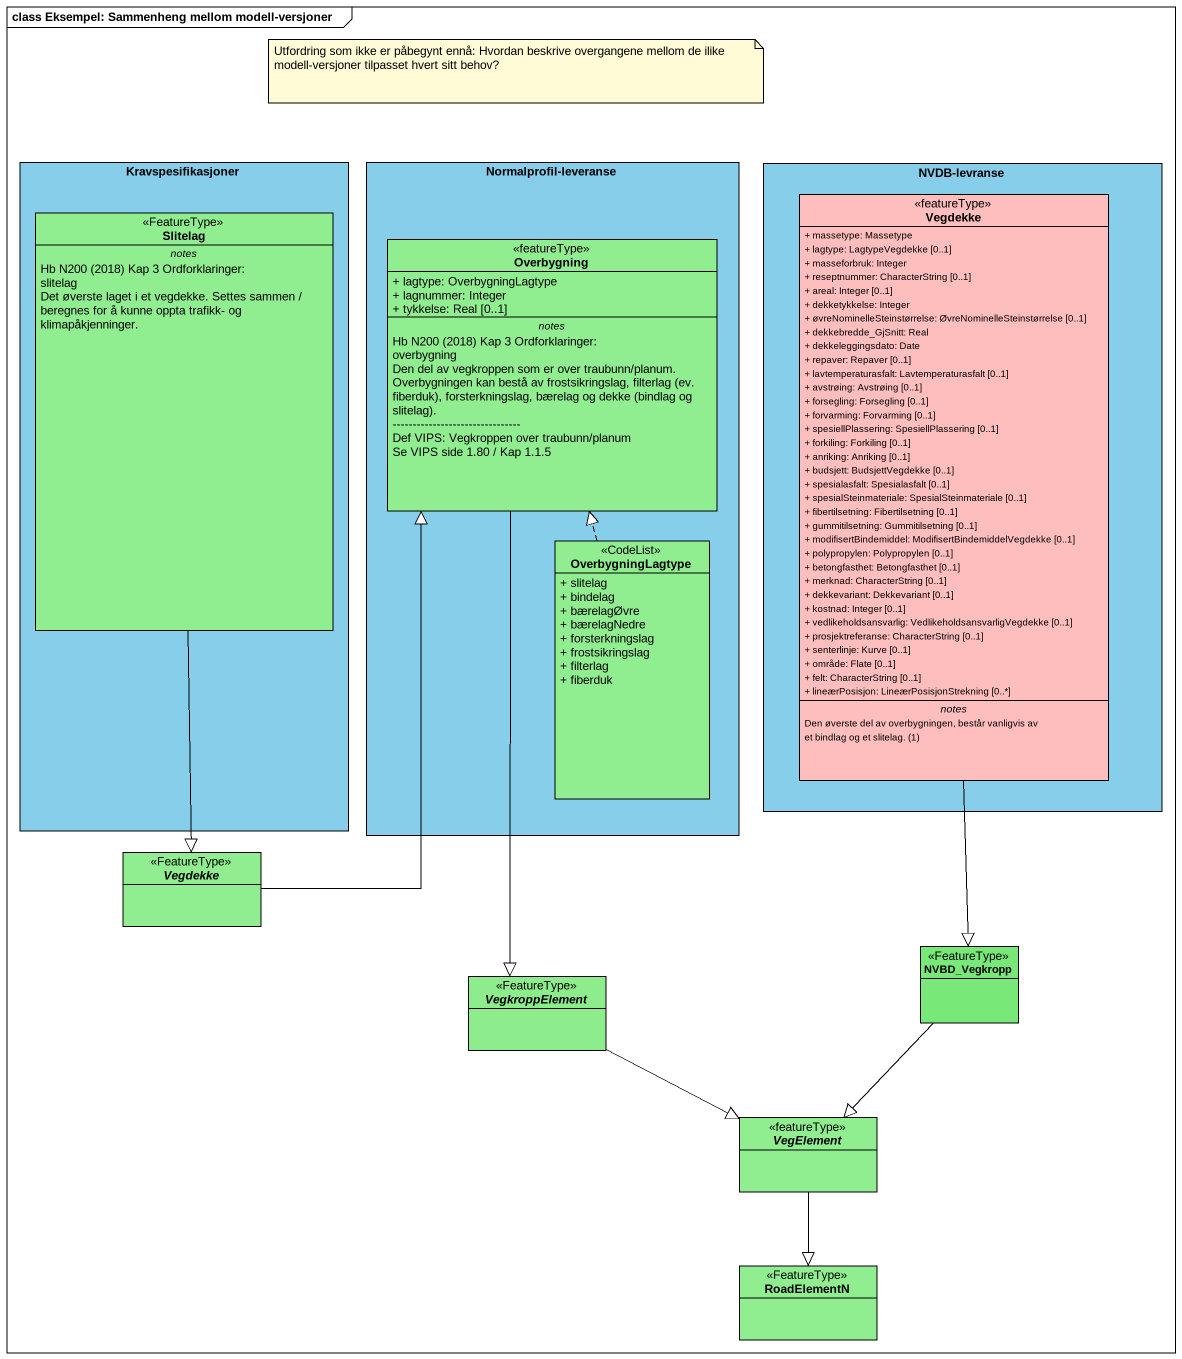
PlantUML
@startuml
mainframe class Eksempel: Sammenheng mellom modell-versjoner
hide circle
hide empty members
skinparam classAttributeIconSize 0
rectangle Kravspesifikasjoner #87CEEB {
  class Slitelag <<FeatureType>> #90EE90 {
    -- notes --
    {field} Hb N200 (2018) Kap 3 Ordforklaringer:
    slitelag
    Det øverste laget i et vegdekke. Settes sammen / beregnes for å kunne oppta trafikk- og klimapåkjenninger.
  }
}
rectangle "Normalprofil-leveranse" as Normalprofil_leveranse #87CEEB {
  class Overbygning <<featureType>> #90EE90 {
    + lagtype: OverbygningLagtype
    + lagnummer: Integer
    + tykkelse: Real [0..1]
    -- notes --
    {field} Hb N200 (2018) Kap 3 Ordforklaringer:
    overbygning
    Den del av vegkroppen som er over traubunn/planum.
    {field} Overbygningen kan bestå av frostsikringslag, filterlag (ev. fiberduk), forsterkningslag, bærelag og dekke (bindlag og slitelag).
    ~--~--~--~--~--~--~--~--~--~--~--~--~--~--~--~--
    Def VIPS: Vegkroppen over traubunn/planum
    Se VIPS side 1.80 / Kap 1.1.5
  }
  class OverbygningLagtype <<CodeList>> #90EE90 {
    + slitelag
    + bindelag
    + bærelagØvre
    + bærelagNedre
    + forsterkningslag
    + frostsikringslag
    + filterlag
    + fiberduk
  }
}
rectangle "NVDB-levranse" as NVDB_levranse #87CEEB {
  class Vegdekke <<featureType>> #FFBEBE {
    + massetype: Massetype
    + lagtype: LagtypeVegdekke [0..1]
    + masseforbruk: Integer
    + reseptnummer: CharacterString [0..1]
    + areal: Integer [0..1]
    + dekketykkelse: Integer
    + øvreNominelleSteinstørrelse: ØvreNominelleSteinstørrelse [0..1]
    + dekkebredde_GjSnitt: Real
    + dekkeleggingsdato: Date
    + repaver: Repaver [0..1]
    + lavtemperaturasfalt: Lavtemperaturasfalt [0..1]
    + avstrøing: Avstrøing [0..1]
    + forsegling: Forsegling [0..1]
    + forvarming: Forvarming [0..1]
    + spesiellPlassering: SpesiellPlassering [0..1]
    + forkiling: Forkiling [0..1]
    + anriking: Anriking [0..1]
    + budsjett: BudsjettVegdekke [0..1]
    + spesialasfalt: Spesialasfalt [0..1]
    + spesialSteinmateriale: SpesialSteinmateriale [0..1]
    + fibertilsetning: Fibertilsetning [0..1]
    + gummitilsetning: Gummitilsetning [0..1]
    + modifisertBindemiddel: ModifisertBindemiddelVegdekke [0..1]
    + polypropylen: Polypropylen [0..1]
    + betongfasthet: Betongfasthet [0..1]
    + merknad: CharacterString [0..1]
    + dekkevariant: Dekkevariant [0..1]
    + kostnad: Integer [0..1]
    + vedlikeholdsansvarlig: VedlikeholdsansvarligVegdekke [0..1]
    + prosjektreferanse: CharacterString [0..1]
    + senterlinje: Kurve [0..1]
    + område: Flate [0..1]
    + felt: CharacterString [0..1]
    + lineærPosisjon: LineærPosisjonStrekning [0..*]
    -- notes --
    {field} Den øverste del av overbygningen, består vanligvis av et bindlag og et slitelag. (1)
  }
}
abstract class "Vegdekke" as Vegdekke_2 <<FeatureType>> #90EE90
class NVBD_Vegkropp <<FeatureType>> #78E978
abstract class VegkroppElement <<FeatureType>> #8DED8D
abstract class VegElement <<featureType>> #90EE90
class RoadElementN <<FeatureType>> #90EE90
Slitelag --|> Vegdekke_2
Vegdekke --|> NVBD_Vegkropp
Overbygning --|> VegkroppElement
OverbygningLagtype .up.|> Overbygning
Vegdekke_2 -up-|> Overbygning
NVBD_Vegkropp --|> VegElement
VegkroppElement -right-|> VegElement
VegElement --|> RoadElementN
note as N1
  Utfordring som ikke er påbegynt ennå: Hvordan beskrive overgangene mellom de ilike modell-versjoner tilpasset hvert sitt behov?
end note
@enduml
